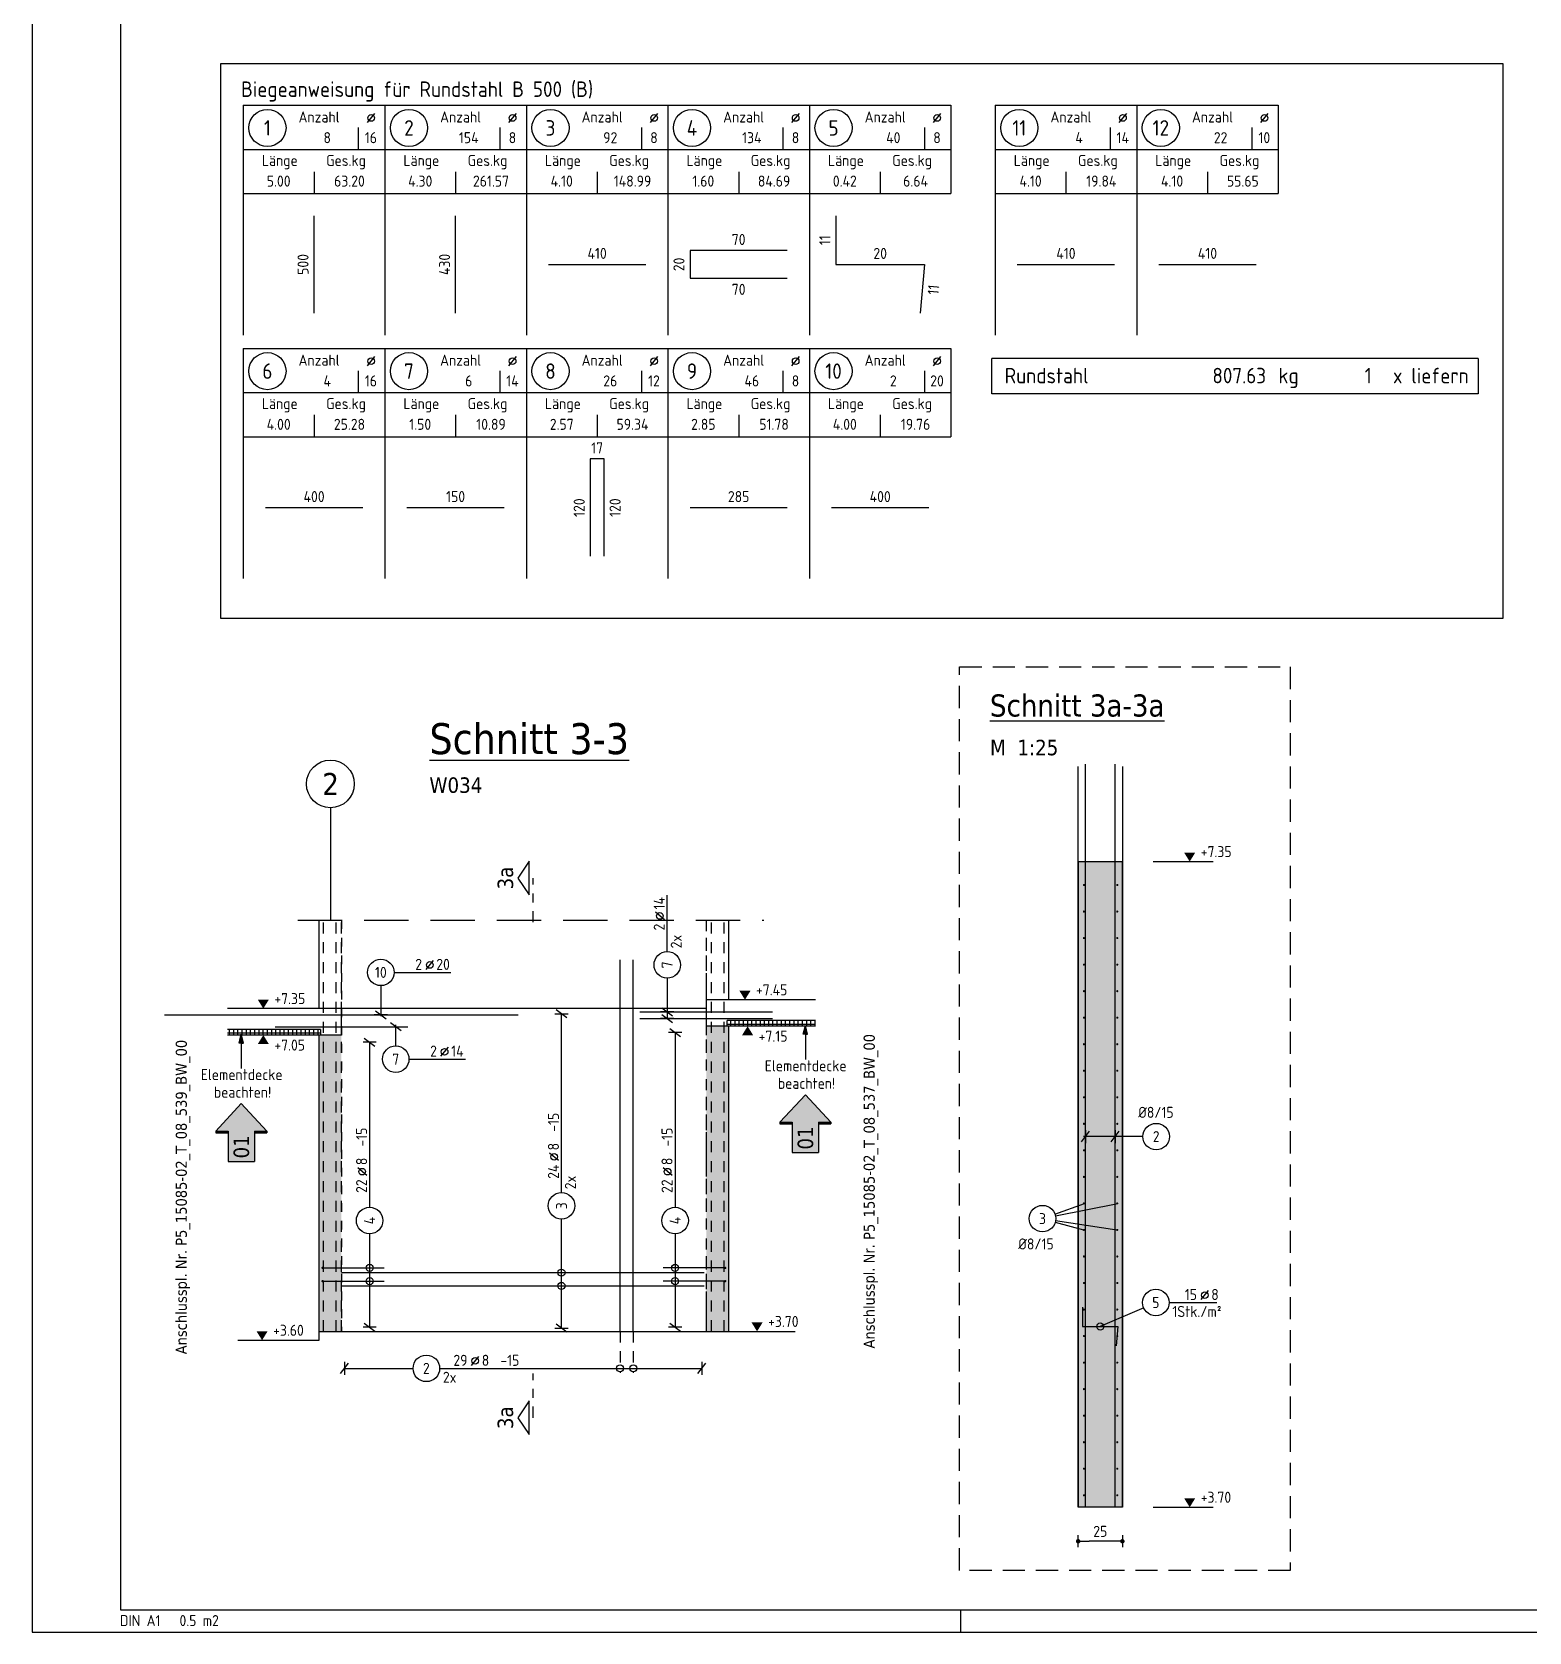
# Model space of a CAD drawing. Extents: x 0 to 52.5, y 0 to 36.3.
# Drawn here: x 0 to 16.92, y 0 to 18.09 of the extents above; entities that cross this region are included whole.
import ezdxf
from ezdxf.enums import TextEntityAlignment as Align

# ---------------------------------------------------------------- set-up
doc = ezdxf.new("R2010")
doc.units = 0
doc.header["$LTSCALE"] = 0.5
for name, pattern in [('AUSGEZOGEN', [1000.01, 1000, 0.01]), ('DASHDOTSMALL', [1.05, 0.5, -0.25, 0.05, -0.25]), ('DASHED', [0.75, 0.5, -0.25]), ('DASHEDX2', [1.5, 1, -0.5]), ('HIDDEN', [0.375, 0.25, -0.125]), ('PUNKT', [0.175, 0.05, -0.125]), ('STRICHLINIE', [0.75, 0.5, -0.25]), ('STRICHPUNKT2', [0.55, 0.25, -0.125, 0.05, -0.125]), ('VERDECKT', [0.375, 0.25, -0.125])]:
    doc.linetypes.add(name, pattern=pattern)
for name, color, linetype in [('ACHSEN', 7, 'Continuous'), ('AFU', 7, 'Continuous'), ('BETON', 7, 'Continuous'), ('DETAIL', 7, 'Continuous'), ('DRUEBER', 7, 'Continuous'), ('grau_hell', 7, 'Continuous'), ('grau_mittel', 7, 'Continuous'), ('Halbfertigteile', 7, 'Continuous'), ('HILFE', 7, 'Continuous'), ('INDEX', 7, 'Continuous'), ('koten', 7, 'Continuous'), ('MASSE', 7, 'Continuous'), ('OBJEKT', 7, 'Continuous'), ('RAHMEN', 7, 'Continuous'), ('RND', 7, 'Continuous'), ('RND-1', 7, 'Continuous'), ('RND_BILD', 7, 'Continuous'), ('SCHNITTE', 7, 'Continuous'), ('SFP_Achsen', 7, 'Continuous'), ('TEXT', 7, 'Continuous'), ('VERDECKT', 7, 'Continuous')]:
    doc.layers.add(name, color=color, linetype=linetype)
doc.styles.add('helv', font='tahoma.ttf')
doc.styles.add('txt', font='isocp.shx')
doc.linetypes.add('AFU_50K', pattern='A,0.15,["/",Standard,S=0.2,R=0,X=-0.01,Y=-0.1],0.07,["/",Standard,S=0.2,R=0,X=-0.01,Y=-0.1],0.15', length=0.37)
doc.linetypes.add('AFU_50L', pattern='A,0.75,["/",Standard,S=0.2,R=0,X=-0.01,Y=-0.1],0.07,["/",Standard,S=0.2,R=0,X=-0.01,Y=-0.1],0.75', length=1.57)
doc.dimstyles.new('DOT_I', dxfattribs={"dimscale": 0.5, "dimtxt": 0.25, "dimasz": 0.25, "dimexe": 0.1, "dimexo": 0.3, "dimgap": 0.1, "dimtad": 1, "dimdec": 3, "dimzin": 3, "dimtxsty": 'txt', "dimblk": 'DOT', "dimblk1": 'DOT', "dimblk2": 'DOT', "dimsah": 1, "dimcen": 0.1, "dimse1": 1, "dimse2": 1, "dimazin": 0, "dimtfac": 1, "dimtdec": 4, "dimtix": 1, "dimtmove": 2, "dimatfit": 3, "dimfxl": 0, "dimtvp": 1, "dimtolj": 1, "dimtzin": 0, "dimarcsym": 0})

# ---------------------------------------------------------------- blocks, each defined once
blk = doc.blocks.new('okrd_o')
at = {"layer": 'koten', "color": 7, "linetype": 'Continuous'}
blk.add_solid([(-0.125, 0.202), (0.125, 0.202), (0, 0)], dxfattribs=at)
at = {"layer": 'koten', "style": 'txt'}
blk.add_attdef('OKRD', (0.25, 0.1), '', height=0.25, dxfattribs=at)
blk = doc.blocks.new('okrd_u')
at = {"layer": 'koten', "color": 7, "linetype": 'Continuous'}
blk.add_solid([(-0.125, -0.202), (0.125, -0.202), (0, 0)], dxfattribs=at)
at = {"layer": 'koten', "style": 'txt'}
blk.add_attdef('OKRD', (0.25, -0.35), '', height=0.25, dxfattribs=at)
blk = doc.blocks.new('DOT')
at = {"layer": 'MASSE', "color": 7, "linetype": 'Continuous'}
for p, q in [((0, 0), (-1, 0)), ((0, 0.54), (0, -0.54))]:
    blk.add_line(p, q, dxfattribs=at)
at = {"layer": 'MASSE', "color": 7, "linetype": 'Continuous', "const_width": 0.2}
blk.add_lwpolyline([(-0.1, 0, 1), (0.1, 0, 1)], format="xyb", close=True, dxfattribs=at)
blk = doc.blocks.new('*D15')
at = {"layer": 'Defpoints', "color": 0, "linetype": 'AUSGEZOGEN', "transparency": 16777216}
for p in [(11.827, 1.026), (11.827, 1.026), (12.327, 1.026)]:
    blk.add_point(p, dxfattribs=at)
at = {"layer": 'MASSE', "color": 0, "linetype": 'AUSGEZOGEN', "lineweight": -2, "transparency": 16777216}
blk.add_line((12.202, 1.026), (11.952, 1.026), dxfattribs=at)
at = {"layer": 'MASSE', "color": 0, "linetype": 'AUSGEZOGEN', "lineweight": -2, "transparency": 16777216, "xscale": 0.125, "yscale": 0.125, "zscale": 0.125, "rotation": 180}
blk.add_blockref('DOT', (11.827, 1.026), dxfattribs=at)
at = {"layer": 'MASSE', "color": 0, "linetype": 'AUSGEZOGEN', "lineweight": -2, "transparency": 16777216, "xscale": 0.125, "yscale": 0.125, "zscale": 0.125}
blk.add_blockref('DOT', (12.327, 1.026), dxfattribs=at)
at = {"layer": 'MASSE', "color": 0, "linetype": 'AUSGEZOGEN', "transparency": 16777216, "insert": (12.077, 1.138), "char_height": 0.125, "attachment_point": 5, "style": 'txt'}
blk.add_mtext('\\A1;25', dxfattribs=at)
blk = doc.blocks.new('RND_LEI')
at = {"layer": 'RND', "color": 7, "linetype": 'Continuous'}
blk.add_line((1.022, 0.066), (1.19, 0.27), dxfattribs=at)
for centre, radius in [((0, 0), 0.3), ((1.106, 0.168), 0.075)]:
    blk.add_circle(centre, radius, dxfattribs=at)
at = {"layer": 'RND', "color": 7, "linetype": 'Continuous', "style": 'txt'}
blk.add_attdef('POSL', text='', height=0.25, dxfattribs=at).set_placement((0, 0), align=Align.MIDDLE)
blk.add_attdef('ANZ', text='', height=0.25, dxfattribs=at).set_placement((0.931, 0.057), align=Align.RIGHT)
for tag, p in [('DUM', (1.253, 0.057)), ('ABSTD', (1.674, 0.057)), ('POSTXT', (0.374, -0.327))]:
    blk.add_attdef(tag, p, '', height=0.25, dxfattribs=at)
blk = doc.blocks.new('RND_HIN')
at = {"layer": 'RND', "color": 7, "linetype": 'Continuous'}
blk.add_circle((0, 0), 0.3, dxfattribs=at)
at = {"layer": 'RND', "color": 7, "linetype": 'Continuous', "style": 'txt'}
blk.add_attdef('POSI', text='', height=0.25, dxfattribs=at).set_placement((0, 0), align=Align.MIDDLE)
blk = doc.blocks.new('lei_gre')
at = {"layer": 'RND', "color": 7, "linetype": 'Continuous'}
for p, q in [((-0.09, -0.12), (0.09, 0.12)), ((0, 0.15), (0, -0.15))]:
    blk.add_line(p, q, dxfattribs=at)
blk = doc.blocks.new('SCHN-2')
at = {"layer": 'SCHNITTE', "color": 6, "linetype": 'Continuous'}
blk.add_lwpolyline([(0.378, 0.088), (0, 0.34), (-0.378, 0.088)], close=True, dxfattribs=at)
at = {"layer": 'SCHNITTE', "color": 1, "linetype": 'DASHDOTSMALL', "style": 'helv'}
blk.add_attdef('SCHN-2', text='', height=0.35, dxfattribs=at).set_placement((0, 0.45), align=Align.CENTER)
blk = doc.blocks.new('DINA1')
at = {"layer": 'RAHMEN'}
for p, q in [((0, 59.4), (0, 0)), ((0, 0), (84.1, 0))]:
    blk.add_line(p, q, dxfattribs=at)
at = {"layer": 'RAHMEN', "color": 5}
for p, q in [((2, 58.9), (2, 0.5)), ((2, 0.5), (83.6, 0.5))]:
    blk.add_line(p, q, dxfattribs=at)
at = {"layer": 'RAHMEN', "color": 7}
blk.add_line((21, 0), (21, 0.5), dxfattribs=at)
at = {"layer": 'RAHMEN', "color": 7, "style": 'txt'}
blk.add_text('DIN A1   0.5 m2', height=0.25, dxfattribs=at).set_placement((1.989, 0.133))
blk = doc.blocks.new('RND_LIS2')
at = {"layer": 'RND', "color": 3, "linetype": 'Continuous'}
for p, q in [((0, 0), (0, -5.2)), ((0, 0), (3.2, 0)), ((3.2, 0), (3.2, -2)), ((2.6, -0.503), (2.6, -1)), ((0, -1), (3.2, -1)), ((1.6, -1.503), (1.6, -2)), ((0, -2), (3.2, -2))]:
    blk.add_line(p, q, dxfattribs=at)
at = {"layer": 'RND', "color": 7, "linetype": 'Continuous'}
blk.add_line((2.805, -0.39), (2.973, -0.186), dxfattribs=at)
at = {"layer": 'RND', "color": 1, "linetype": 'Continuous'}
blk.add_circle((0.545, -0.513), 0.42, dxfattribs=at)
at = {"layer": 'RND', "color": 7, "linetype": 'Continuous'}
blk.add_circle((2.889, -0.288), 0.075, dxfattribs=at)
at = {"layer": 'RND', "color": 7, "linetype": 'Continuous', "style": 'txt'}
for s, p in [('Anzahl', (1.249, -0.391)), ('Länge', (0.42, -1.373)), ('Ges.kg', (1.872, -1.373))]:
    blk.add_text(s, height=0.25, dxfattribs=at).set_placement(p)
at = {"layer": 'RND', "color": 1, "linetype": 'Continuous', "style": 'txt'}
blk.add_attdef('POS1', text='', height=0.35, dxfattribs=at).set_placement((0.545, -0.513), align=Align.MIDDLE)
at = {"layer": 'RND', "color": 7, "linetype": 'Continuous', "style": 'txt'}
for tag, p in [('STK1', (1.897, -0.859)), ('DS1', (2.885, -0.859)), ('LANG1', (0.8, -1.841)), ('GEW', (2.4, -1.841))]:
    blk.add_attdef(tag, text='', height=0.25, dxfattribs=at).set_placement(p, align=Align.CENTER)
blk = doc.blocks.new('RND_SUM')
at = {"layer": 'RND', "color": 5, "linetype": 'Continuous'}
for p, q in [((0, 0), (0, 0.8)), ((11, 0.8), (0, 0.8)), ((11, 0.8), (11, 0)), ((11, 0), (0, 0))]:
    blk.add_line(p, q, dxfattribs=at)
at = {"layer": 'RND', "color": 1, "linetype": 'Continuous', "style": 'txt'}
for s, p in [('Rundstahl', (0.292, 0.235)), ('kg', (6.483, 0.235))]:
    blk.add_text(s, height=0.35, dxfattribs=at).set_placement(p)
blk.add_text('x liefern', height=0.35, dxfattribs=at).set_placement((10.784, 0.235), align=Align.RIGHT)
for tag, p in [('RND-S', (6.203, 0.235)), ('RND-Z', (8.59, 0.235))]:
    blk.add_attdef(tag, text='', height=0.35, dxfattribs=at).set_placement(p, align=Align.RIGHT)
blk = doc.blocks.new('Pfeillinie')
at = {"layer": 'TEXT', "linetype": 'Continuous'}
blk.add_hatch(color=7, dxfattribs=at).paths.add_polyline_path([(0, 0), (-0.8, 0.2), (-0.8, 0), (-0.8, -0.2)])
at = {"layer": 'TEXT', "color": 7, "linetype": 'Continuous'}
for p, q in [((-0.8, 0), (-0.8, 0.2)), ((-0.8, 0.2), (0, 0)), ((-0.8, 0), (-0.8, -0.2)), ((-0.8, -0.2), (0, 0))]:
    blk.add_line(p, q, dxfattribs=at)
blk = doc.blocks.new('hin_ind5')
at = {"layer": 'grau_hell', "linetype": 'AUSGEZOGEN'}
h = blk.add_hatch(color=9, dxfattribs=at)
h.dxf.hatch_style = 2
h.paths.add_polyline_path([(0, 0), (0.619, -0.577), (0.619, -0.3), (1.306, -0.3), (1.306, 0.3), (0.619, 0.3), (0.619, 0.577)])
h.paths.add_polyline_path([(0.34, -0.274), (1.311, -0.274), (1.311, 0.274), (0.34, 0.274)], flags=9)
at = {"layer": 'OBJEKT', "linetype": 'AUSGEZOGEN'}
for points in [[(0.619, 0.3), (0.66, 0.3), (0.66, 0.577), (0.619, 0.577)], [(0.619, -0.577), (0.66, -0.577), (0.66, -0.3), (0.619, -0.3)]]:
    blk.add_hatch(color=1, dxfattribs=at).paths.add_polyline_path(points)
at = {"layer": 'OBJEKT', "color": 1, "linetype": 'AUSGEZOGEN'}
for p, q in [((0, 0), (0.619, 0.577)), ((0.619, 0.577), (0.619, 0.3)), ((0.619, 0.577), (0.66, 0.577)), ((0.66, 0.577), (0.66, 0.3)), ((0, 0), (0.619, -0.577)), ((0.619, 0.3), (1.306, 0.3)), ((1.306, 0.3), (1.306, -0.3)), ((0.619, -0.3), (0.619, -0.577)), ((0.619, -0.3), (1.306, -0.3)), ((0.66, -0.3), (0.66, -0.577))]:
    blk.add_line(p, q, dxfattribs=at)
at = {"layer": 'OBJEKT', "color": 7, "linetype": 'AUSGEZOGEN'}
blk.add_line((0.619, -0.577), (0.66, -0.577), dxfattribs=at)
at = {"layer": 'INDEX', "color": 1, "linetype": 'Continuous', "style": 'helv'}
blk.add_attdef('INDEX', text='', height=0.35, rotation=360, dxfattribs=at).set_placement((1.259, 0), align=Align.MIDDLE_RIGHT)

msp = doc.modelspace()

# ---------------------------------------------------------------- hatches: boundary and pattern name
at = {"layer": 'grau_mittel'}
msp.add_hatch(color=61, dxfattribs=at).paths.add_polyline_path([(12.327, 8.711), (11.827, 8.711), (11.827, 1.411), (12.327, 1.411)])
h = msp.add_hatch(color=61, dxfattribs=at)
h.paths.add_polyline_path([(7.623, 3.399), (7.873, 3.399), (7.873, 6.849), (7.623, 6.849)])
h.paths.add_polyline_path([(3.498, 6.749), (3.248, 6.749), (3.248, 3.399), (3.498, 3.399)])
at = {"layer": 'Halbfertigteile', "linetype": 'AUSGEZOGEN', "transparency": 33554687}
h = msp.add_hatch(dxfattribs=at)
h.set_pattern_fill('ANSI37', color=171, scale=0.015, angle=135, style=0)
h.set_pattern_definition([(180, (-1.3384, -4.89225), (-3e-18, -0.047625), []), (270, (-1.3384, -4.89225), (0.047625, -1e-17), [])])
h.paths.add_polyline_path([(8.859, 6.914), (7.858, 6.914), (7.858, 6.849), (8.859, 6.849)])
h = msp.add_hatch(dxfattribs=at)
h.set_pattern_fill('ANSI37', color=171, scale=0.015, angle=135, style=0)
h.set_pattern_definition([(180, (-1.3384, -4.89225), (-3e-18, -0.047625), []), (270, (-1.3384, -4.89225), (0.047625, -1e-17), [])])
h.paths.add_polyline_path([(3.263, 6.814), (2.21, 6.814), (2.21, 6.749), (3.263, 6.749)])

# ---------------------------------------------------------------- linework, layer by layer
at = {"layer": 'ACHSEN', "color": 140, "linetype": 'AUSGEZOGEN'}
msp.add_line((3.373, 9.319), (3.373, 8.05), dxfattribs=at)
at = {"layer": 'AFU', "color": 8, "linetype": 'AFU_50K'}
for p, q in [((11.827, 8.711), (12.327, 8.711)), ((7.873, 7.149), (7.623, 7.149)), ((7.623, 7.149), (7.623, 6.849)), ((3.498, 6.749), (3.498, 7.049)), ((3.498, 6.749), (3.263, 6.749)), ((7.858, 6.849), (7.623, 6.849)), ((12.327, 1.411), (11.827, 1.411))]:
    msp.add_line(p, q, dxfattribs=at)
at = {"layer": 'AFU', "color": 8, "linetype": 'AFU_50L'}
for p, q in [((7.623, 7.049), (3.248, 7.049)), ((3.248, 3.399), (7.873, 3.399))]:
    msp.add_line(p, q, dxfattribs=at)
at = {"layer": 'BETON', "color": 6, "linetype": 'AUSGEZOGEN'}
for p, q in [((11.827, 8.711), (11.827, 9.786)), ((12.327, 9.786), (12.327, 8.711)), ((8.859, 7.149), (7.873, 7.149)), ((3.248, 7.049), (2.21, 7.049)), ((8.859, 6.914), (7.858, 6.914)), ((7.858, 6.849), (7.858, 6.914)), ((3.263, 6.814), (2.21, 6.814)), ((3.263, 6.749), (2.21, 6.749)), ((3.263, 6.814), (3.263, 6.749)), ((8.859, 6.849), (7.858, 6.849)), ((2.328, 3.299), (3.248, 3.299)), ((7.873, 3.399), (8.627, 3.399))]:
    msp.add_line(p, q, dxfattribs=at)
at = {"layer": 'BETON', "color": 6, "linetype": 'AUSGEZOGEN', "lineweight": 35}
for p, q in [((11.827, 8.711), (11.827, 1.411)), ((12.327, 8.711), (12.327, 1.411))]:
    msp.add_line(p, q, dxfattribs=at)
at = {"layer": 'BETON', "color": 6, "linetype": 'AUSGEZOGEN', "lineweight": -2}
for p, q in [((3.248, 7.049), (3.248, 8.05)), ((7.873, 8.05), (7.873, 7.149)), ((3.248, 3.299), (3.248, 6.749)), ((7.873, 6.849), (7.873, 3.399))]:
    msp.add_line(p, q, dxfattribs=at)
at = {"layer": 'DETAIL', "color": 102, "linetype": 'STRICHLINIE'}
msp.add_lwpolyline([(10.487, 0.697), (10.487, 10.912), (14.225, 10.912), (14.225, 0.697)], close=True, dxfattribs=at)
at = {"layer": 'DRUEBER', "color": 7, "linetype": 'PUNKT'}
for p, q in [((3.498, 8.05), (3.498, 3.399)), ((7.623, 8.05), (7.623, 3.399))]:
    msp.add_line(p, q, dxfattribs=at)
at = {"layer": 'HILFE', "color": 102, "linetype": 'AUSGEZOGEN'}
for p, q in [((12.675, 8.711), (13.352, 8.711)), ((12.675, 1.411), (13.352, 1.411))]:
    msp.add_line(p, q, dxfattribs=at)
at = {"layer": 'HILFE', "color": 102, "linetype": 'DASHEDX2'}
msp.add_line((3.006, 8.05), (8.273, 8.05), dxfattribs=at)
at = {"layer": 'RND', "color": 7, "linetype": 'AUSGEZOGEN'}
for p, q in [((7.182, 7.693), (7.182, 8.333)), ((4.094, 7.458), (4.734, 7.458)), ((5.986, 4.969), (5.986, 6.99)), ((7.27, 6.78), (7.27, 4.802)), ((3.817, 6.668), (3.817, 4.802)), ((4.262, 6.477), (4.902, 6.477)), ((5.986, 3.434), (5.986, 4.669)), ((3.817, 4.502), (3.817, 3.448)), ((7.27, 4.502), (7.27, 3.448)), ((12.855, 3.725), (13.395, 3.725)), ((3.532, 2.981), (4.308, 2.981)), ((4.608, 2.981), (7.573, 2.981))]:
    msp.add_line(p, q, dxfattribs=at)
at = {"layer": 'RND', "color": 102, "linetype": 'AUSGEZOGEN'}
for p, q in [((3.944, 7.308), (3.944, 6.965)), ((7.182, 7.393), (7.182, 6.936)), ((4.112, 6.627), (4.112, 6.866)), ((12.559, 5.601), (11.886, 5.601)), ((11.565, 4.725), (11.898, 4.846)), ((11.571, 4.704), (12.275, 4.846)), ((11.568, 4.634), (11.886, 4.546)), ((11.572, 4.652), (12.263, 4.546)), ((12.568, 3.666), (12.077, 3.454))]:
    msp.add_line(p, q, dxfattribs=at)
at = {"layer": 'RND', "color": 102, "linetype": 'VERDECKT'}
for p, q in [((6.648, 3.399), (6.648, 2.931)), ((6.798, 3.399), (6.798, 2.931))]:
    msp.add_line(p, q, dxfattribs=at)
at = {"layer": 'RND', "color": 1, "linetype": 'AUSGEZOGEN'}
for points in [[(11.91, 1.411), (11.91, 9.811)], [(12.244, 1.411), (12.244, 9.811)], [(6.648, 3.399), (6.648, 7.599)], [(6.798, 3.399), (6.798, 7.599)], [(1.498, 6.979), (5.498, 6.979)], [(6.873, 7.012), (8.373, 7.012)], [(6.873, 6.936), (8.373, 6.936)], [(2.748, 6.841), (4.248, 6.841)], [(3.283, 4.117), (3.983, 4.117)], [(3.498, 4.063), (7.598, 4.063)], [(7.837, 4.117), (7.137, 4.117)], [(3.283, 3.967), (3.983, 3.967)], [(3.498, 3.913), (7.598, 3.913)], [(7.837, 3.967), (7.137, 3.967)]]:
    msp.add_lwpolyline(points, dxfattribs=at)
at = {"layer": 'RND', "color": 7, "linetype": 'AUSGEZOGEN'}
for points, const_width in [([(11.886, 8.446, 1), (11.898, 8.446, 1)], 0.012), ([(12.263, 8.446, 1), (12.275, 8.446, 1)], 0.012), ([(11.886, 8.146, 1), (11.898, 8.146, 1)], 0.012), ([(12.263, 8.146, 1), (12.275, 8.146, 1)], 0.012), ([(11.886, 7.846, 1), (11.898, 7.846, 1)], 0.012), ([(12.263, 7.846, 1), (12.275, 7.846, 1)], 0.012), ([(11.886, 7.546, 1), (11.898, 7.546, 1)], 0.012), ([(12.263, 7.546, 1), (12.275, 7.546, 1)], 0.012), ([(11.886, 7.246, 1), (11.898, 7.246, 1)], 0.012), ([(12.263, 7.246, 1), (12.275, 7.246, 1)], 0.012), ([(11.886, 6.946, 1), (11.898, 6.946, 1)], 0.012), ([(12.263, 6.946, 1), (12.275, 6.946, 1)], 0.012), ([(11.886, 6.646, 1), (11.898, 6.646, 1)], 0.012), ([(12.263, 6.646, 1), (12.275, 6.646, 1)], 0.012), ([(11.886, 6.346, 1), (11.898, 6.346, 1)], 0.012), ([(12.263, 6.346, 1), (12.275, 6.346, 1)], 0.012), ([(11.886, 6.046, 1), (11.898, 6.046, 1)], 0.012), ([(12.263, 6.046, 1), (12.275, 6.046, 1)], 0.012), ([(11.886, 5.746, 1), (11.898, 5.746, 1)], 0.012), ([(12.263, 5.746, 1), (12.275, 5.746, 1)], 0.012), ([(11.886, 5.446, 1), (11.898, 5.446, 1)], 0.012), ([(12.263, 5.446, 1), (12.275, 5.446, 1)], 0.012), ([(11.886, 5.146, 1), (11.898, 5.146, 1)], 0.012), ([(12.263, 5.146, 1), (12.275, 5.146, 1)], 0.012), ([(11.886, 4.846, 1), (11.898, 4.846, 1)], 0.012), ([(12.263, 4.846, 1), (12.275, 4.846, 1)], 0.012), ([(11.886, 4.546, 1), (11.898, 4.546, 1)], 0.012), ([(12.263, 4.546, 1), (12.275, 4.546, 1)], 0.012), ([(11.886, 4.246, 1), (11.898, 4.246, 1)], 0.012), ([(12.263, 4.246, 1), (12.275, 4.246, 1)], 0.012), ([(3.277, 4.117, 1), (3.29, 4.117, 1)], 0.0125), ([(7.844, 4.117, -1), (7.831, 4.117, -1)], 0.0125), ([(3.277, 3.967, 1), (3.29, 3.967, 1)], 0.0125), ([(7.844, 3.967, -1), (7.831, 3.967, -1)], 0.0125), ([(11.886, 3.946, 1), (11.898, 3.946, 1)], 0.012), ([(12.263, 3.946, 1), (12.275, 3.946, 1)], 0.012), ([(11.886, 3.646, 1), (11.898, 3.646, 1)], 0.012), ([(12.263, 3.646, 1), (12.275, 3.646, 1)], 0.012), ([(11.886, 3.346, 1), (11.898, 3.346, 1)], 0.012), ([(12.263, 3.346, 1), (12.275, 3.346, 1)], 0.012), ([(11.886, 3.046, 1), (11.898, 3.046, 1)], 0.012), ([(12.263, 3.046, 1), (12.275, 3.046, 1)], 0.012), ([(11.886, 2.746, 1), (11.898, 2.746, 1)], 0.012), ([(12.263, 2.746, 1), (12.275, 2.746, 1)], 0.012), ([(11.886, 2.446, 1), (11.898, 2.446, 1)], 0.012), ([(12.263, 2.446, 1), (12.275, 2.446, 1)], 0.012), ([(11.886, 2.146, 1), (11.898, 2.146, 1)], 0.012), ([(12.263, 2.146, 1), (12.275, 2.146, 1)], 0.012), ([(11.886, 1.846, 1), (11.898, 1.846, 1)], 0.012), ([(12.263, 1.846, 1), (12.275, 1.846, 1)], 0.012), ([(11.886, 1.546, 1), (11.898, 1.546, 1)], 0.012), ([(12.263, 1.546, 1), (12.275, 1.546, 1)], 0.012)]:
    msp.add_lwpolyline(points, format="xyb", close=True, dxfattribs=dict(at, const_width=const_width))
at = {"layer": 'RND', "color": 7, "linetype": 'HIDDEN'}
for points in [[(3.297, 3.399), (3.297, 8.049)], [(3.44, 3.399), (3.44, 8.049)], [(7.68, 3.399), (7.68, 8.049)], [(7.824, 3.399), (7.824, 8.049)]]:
    msp.add_lwpolyline(points, dxfattribs=at)
at = {"layer": 'RND', "color": 102, "linetype": 'AUSGEZOGEN'}
for points in [[(2.366, 6.759), (2.366, 6.372)], [(8.743, 6.859), (8.743, 6.472)]]:
    msp.add_lwpolyline(points, dxfattribs=at)
at = {"layer": 'RND', "color": 7, "linetype": 'AUSGEZOGEN'}
for centre in [(3.817, 4.117), (3.817, 3.967), (5.986, 4.063), (7.27, 4.117), (7.27, 3.967), (5.986, 3.913), (12.077, 3.454), (6.648, 2.981), (6.798, 2.981)]:
    msp.add_circle(centre, 0.04, dxfattribs=at)
at = {"layer": 'RND-1', "color": 1, "linetype": 'AUSGEZOGEN'}
msp.add_lwpolyline([(11.877, 3.674), (11.877, 3.454), (12.277, 3.454), (12.258, 3.235)], dxfattribs=at)
at = {"layer": 'RND_BILD', "color": 1, "linetype": 'AUSGEZOGEN'}
for points in [[(3.189, 14.913), (3.189, 16.013)], [(4.789, 14.913), (4.789, 16.013)], [(9.088, 16.013), (9.088, 15.462), (10.09, 15.462), (10.042, 14.913)], [(8.539, 15.62), (7.439, 15.62), (7.439, 15.306), (8.539, 15.306)], [(5.839, 15.463), (6.939, 15.463)], [(11.139, 15.463), (12.239, 15.463)], [(12.739, 15.463), (13.839, 15.463)], [(6.467, 12.163), (6.467, 13.263), (6.311, 13.263), (6.311, 12.163)], [(2.639, 12.713), (3.739, 12.713)], [(4.239, 12.713), (5.339, 12.713)], [(7.439, 12.713), (8.539, 12.713)], [(9.039, 12.713), (10.139, 12.713)]]:
    msp.add_lwpolyline(points, dxfattribs=at)
at = {"layer": 'SCHNITTE', "color": 6, "linetype": 'STRICHPUNKT2'}
for p, q in [((5.664, 8.025), (5.664, 8.525)), ((5.664, 2.423), (5.664, 2.923))]:
    msp.add_line(p, q, dxfattribs=at)
at = {"layer": 'SFP_Achsen', "color": 7, "linetype": 'AUSGEZOGEN'}
msp.add_circle((3.373, 9.589), 0.27, dxfattribs=at)
at = {"layer": 'TEXT', "color": 1, "linetype": 'AUSGEZOGEN'}
msp.add_lwpolyline([(2.13, 11.464), (16.632, 11.464), (16.632, 17.73), (2.13, 17.73)], close=True, dxfattribs=at)
at = {"layer": 'VERDECKT', "color": 7, "linetype": 'HIDDEN'}
for p, q in [((3.498, 3.399), (3.498, 8.05)), ((7.623, 8.05), (7.623, 3.399))]:
    msp.add_line(p, q, dxfattribs=at)

# ---------------------------------------------------------------- block references
at = {"layer": 'koten', "color": 7, "linetype": 'DASHED', "xscale": 0.5, "yscale": 0.5, "zscale": 0.5}
msp.add_blockref('okrd_o', (13.088, 8.711), dxfattribs=at).add_auto_attribs({'OKRD': '+7.35'})
at = {"layer": 'koten', "color": 6, "linetype": 'AUSGEZOGEN', "xscale": 0.5, "yscale": 0.5, "zscale": 0.5}
for name, p, values in [('okrd_o', (8.06, 7.149), {'OKRD': '+7.45'}), ('okrd_o', (2.615, 7.049), {'OKRD': '+7.35'}), ('okrd_u', (2.615, 6.749), {'OKRD': '+7.05'}), ('okrd_u', (8.09, 6.849), {'OKRD': '+7.15'}), ('okrd_o', (8.197, 3.399), {'OKRD': '+3.70'})]:
    msp.add_blockref(name, p, dxfattribs=at).add_auto_attribs(values)
at = {"layer": 'koten', "color": 7, "linetype": 'AUSGEZOGEN'}
ref = msp.add_blockref('okrd_o', (2.601, 3.299), dxfattribs=dict(at, xscale=0.5, yscale=0.5, zscale=0.5))
ref.add_attrib('OKRD', '+3.60', (2.726, 3.349), dxfattribs={"layer": '0', "color": 0, "linetype": 'ByBlock', "height": 0.125, "style": 'txt'})
ref = msp.add_blockref('okrd_o', (13.088, 1.411), dxfattribs=dict(at, xscale=0.5, yscale=0.5, zscale=0.5))
ref.add_attrib('OKRD', '+3.70', (13.213, 1.461), dxfattribs={"layer": '0', "color": 0, "linetype": 'ByBlock', "height": 0.125, "style": 'txt'})
at = {"layer": 'OBJEKT', "color": 7, "linetype": 'AUSGEZOGEN'}
ref = msp.add_blockref('hin_ind5', (2.366, 5.974), dxfattribs=dict(at, xscale=-0.5, yscale=0.5, zscale=0.5, rotation=90))
ref.add_attrib('INDEX', '01', dxfattribs={"layer": 'INDEX', "color": 1, "linetype": 'Continuous', "height": 0.175, "rotation": 90, "style": 'helv'}).set_placement((2.366, 5.617), align=Align.MIDDLE_RIGHT)
ref = msp.add_blockref('hin_ind5', (8.743, 6.074), dxfattribs=dict(at, xscale=-0.5, yscale=0.5, zscale=0.5, rotation=90))
ref.add_attrib('INDEX', '01', dxfattribs={"layer": 'INDEX', "color": 1, "linetype": 'Continuous', "height": 0.175, "rotation": 90, "style": 'helv'}).set_placement((8.743, 5.717), align=Align.MIDDLE_RIGHT)
at = {"layer": 'RAHMEN', "color": 7, "linetype": 'AUSGEZOGEN', "xscale": 0.5, "yscale": 0.5, "zscale": 0.5}
msp.add_blockref('DINA1', (0, 0), dxfattribs=at)
at = {"layer": 'RND', "color": 7, "linetype": 'AUSGEZOGEN', "xscale": 0.5, "yscale": 0.5, "zscale": 0.5, "rotation": 90}
for p, values in [((7.182, 7.543), {'POSL': '7', 'DUM': '14', 'ANZ': '2', 'POSTXT': '2x'}), ((5.986, 4.819), {'POSL': '3', 'DUM': '8', 'ANZ': '24', 'ABSTD': '-15', 'POSTXT': '2x'}), ((3.817, 4.652), {'POSL': '4', 'DUM': '8', 'ANZ': '22', 'ABSTD': '-15'}), ((7.27, 4.652), {'POSL': '4', 'DUM': '8', 'ANZ': '22', 'ABSTD': '-15'})]:
    msp.add_blockref('RND_LEI', p, dxfattribs=at).add_auto_attribs(values)
at = {"layer": 'RND', "color": 7, "linetype": 'AUSGEZOGEN', "xscale": 0.5, "yscale": 0.5, "zscale": 0.5}
for name, p, values in [('RND_LEI', (3.944, 7.458), {'POSL': '10', 'DUM': '20', 'ANZ': '2'}), ('RND_LEI', (4.112, 6.477), {'POSL': '7', 'DUM': '14', 'ANZ': '2'}), ('RND_HIN', (12.709, 5.601), {'POSI': '2'}), ('RND_HIN', (11.424, 4.674), {'POSI': '3'}), ('RND_LEI', (12.705, 3.725), {'POSL': '5', 'DUM': '8', 'ANZ': '15', 'POSTXT': '1Stk./m²'}), ('RND_LEI', (4.458, 2.981), {'POSL': '2', 'DUM': '8', 'ANZ': '29', 'ABSTD': '-15', 'POSTXT': '2x'})]:
    msp.add_blockref(name, p, dxfattribs=at).add_auto_attribs(values)
at = {"layer": 'RND', "color": 102, "linetype": 'AUSGEZOGEN'}
for name, p, xscale, yscale, zscale, rotation in [('lei_gre', (7.182, 7.012), 0.5, 0.5, 0.5, 270), ('lei_gre', (3.944, 6.979), 0.5, 0.5, 0.5, 270), ('lei_gre', (4.112, 6.841), 0.5, 0.5, 0.5, 90), ('lei_gre', (7.182, 6.936), 0.5, 0.5, 0.5, 270), ('Pfeillinie', (2.366, 6.759), 0.125, 0.125, 0.125, 90), ('Pfeillinie', (8.743, 6.859), 0.125, 0.125, 0.125, 90)]:
    msp.add_blockref(name, p, dxfattribs=dict(at, xscale=xscale, yscale=yscale, zscale=zscale, rotation=rotation))
at = {"layer": 'RND', "color": 7, "linetype": 'AUSGEZOGEN', "xscale": 0.5, "yscale": 0.5, "zscale": 0.5}
for p, rotation in [((5.986, 6.99), 90), ((3.817, 6.668), 270), ((7.27, 6.78), 270), ((3.817, 3.448), 270), ((5.986, 3.434), 90), ((7.27, 3.448), 270)]:
    msp.add_blockref('lei_gre', p, dxfattribs=dict(at, rotation=rotation))
for p in [(11.91, 5.601), (12.244, 5.601), (3.532, 2.981), (7.573, 2.981)]:
    msp.add_blockref('lei_gre', p, dxfattribs=at)
at = {"layer": 'RND_BILD', "color": 6, "linetype": 'AUSGEZOGEN', "xscale": 0.5, "yscale": 0.5, "zscale": 0.5}
msp.add_blockref('RND_LIS2', (2.389, 17.263), dxfattribs=at).add_auto_attribs({'POS1': '1', 'STK1': '8', 'DS1': '16', 'LANG1': '5.00', 'GEW': '63.20'})
at = {"layer": 'RND_BILD', "color": 7, "linetype": 'AUSGEZOGEN', "xscale": 0.5, "yscale": 0.5, "zscale": 0.5}
for name, p, values in [('RND_LIS2', (3.989, 17.263), {'POS1': '2', 'STK1': '154', 'DS1': '8', 'LANG1': '4.30', 'GEW': '261.57'}), ('RND_LIS2', (5.589, 17.263), {'POS1': '3', 'STK1': '92', 'DS1': '8', 'LANG1': '4.10', 'GEW': '148.99'}), ('RND_LIS2', (7.189, 17.263), {'POS1': '4', 'STK1': '134', 'DS1': '8', 'LANG1': '1.60', 'GEW': '84.69'}), ('RND_LIS2', (8.789, 17.263), {'POS1': '5', 'STK1': '40', 'DS1': '8', 'LANG1': '0.42', 'GEW': '6.64'}), ('RND_LIS2', (10.889, 17.263), {'POS1': '11', 'STK1': '4', 'DS1': '14', 'LANG1': '4.10', 'GEW': '19.84'}), ('RND_LIS2', (12.489, 17.263), {'POS1': '12', 'STK1': '22', 'DS1': '10', 'LANG1': '4.10', 'GEW': '55.65'}), ('RND_LIS2', (2.389, 14.513), {'POS1': '6', 'STK1': '4', 'DS1': '16', 'LANG1': '4.00', 'GEW': '25.28'}), ('RND_LIS2', (3.989, 14.513), {'POS1': '7', 'STK1': '6', 'DS1': '14', 'LANG1': '1.50', 'GEW': '10.89'}), ('RND_LIS2', (5.589, 14.513), {'POS1': '8', 'STK1': '26', 'DS1': '12', 'LANG1': '2.57', 'GEW': '59.34'}), ('RND_LIS2', (7.189, 14.513), {'POS1': '9', 'STK1': '46', 'DS1': '8', 'LANG1': '2.85', 'GEW': '51.78'}), ('RND_LIS2', (8.789, 14.513), {'POS1': '10', 'STK1': '2', 'DS1': '20', 'LANG1': '4.00', 'GEW': '19.76'}), ('RND_SUM', (10.85, 14.001), {'RND-S': '807.63', 'RND-Z': '1'})]:
    msp.add_blockref(name, p, dxfattribs=at).add_auto_attribs(values)
at = {"layer": 'SCHNITTE', "color": 6, "linetype": 'STRICHPUNKT2', "xscale": 0.5, "yscale": 0.5, "zscale": 0.5, "rotation": 90}
for p in [(5.664, 8.525), (5.664, 2.423)]:
    msp.add_blockref('SCHN-2', p, dxfattribs=at).add_auto_attribs({'SCHN-2': '3a'})

# ---------------------------------------------------------------- texts
at = {"layer": 'RND_BILD', "color": 7, "linetype": 'AUSGEZOGEN', "style": 'txt'}
for s, p in [('70', (7.989, 15.745)), ('410', (6.389, 15.588)), ('20', (9.589, 15.587)), ('410', (11.689, 15.588)), ('410', (13.289, 15.588)), ('70', (7.989, 15.181)), ('17', (6.389, 13.388)), ('400', (3.189, 12.838)), ('150', (4.789, 12.838)), ('285', (7.989, 12.838)), ('400', (9.589, 12.838))]:
    msp.add_text(s, height=0.125, dxfattribs=at).set_placement(p, align=Align.MIDDLE)
for s, rotation, p in [('11', 90, (8.963, 15.737)), ('500', 90, (3.064, 15.463)), ('430', 90, (4.664, 15.463)), ('20', 90, (7.314, 15.463)), ('11', 85, (10.191, 15.177)), ('120', 90, (6.186, 12.713)), ('120', 90, (6.592, 12.713))]:
    msp.add_text(s, height=0.125, rotation=rotation, dxfattribs=at).set_placement(p, align=Align.MIDDLE)
at = {"layer": 'SFP_Achsen', "color": 6, "linetype": 'AUSGEZOGEN', "style": 'helv'}
msp.add_text('2', height=0.25, dxfattribs=at).set_placement((3.282, 9.463))
at = {"layer": 'TEXT', "color": 1, "linetype": 'AUSGEZOGEN'}
for s, style, p in [('Biegeanweisung für Rundstahl B 500 (B)', 'txt', (2.363, 17.357)), ('M  1:25', 'helv', (10.83, 9.913)), ('W034', 'helv', (4.493, 9.488))]:
    msp.add_text(s, height=0.175, dxfattribs=dict(at, style=style)).set_placement(p)
at = {"layer": 'TEXT', "color": 6, "linetype": 'AUSGEZOGEN', "style": 'helv'}
msp.add_text('%%USchnitt 3a-3a', height=0.25, dxfattribs=at).set_placement((10.83, 10.351))
at = {"layer": 'TEXT', "color": 5, "linetype": 'AUSGEZOGEN', "style": 'helv'}
msp.add_text('%%USchnitt 3-3', height=0.35, dxfattribs=at).set_placement((4.493, 9.926))
at = {"layer": 'TEXT', "color": 7, "linetype": 'AUSGEZOGEN', "style": 'helv'}
for s, p in [('Anschlusspl. Nr. P5_15085-02_T_08_537_BW_00', (9.527, 3.206)), ('Anschlusspl. Nr. P5_15085-02_T_08_539_BW_00', (1.75, 3.14))]:
    msp.add_text(s, height=0.125, rotation=90, dxfattribs=at).set_placement(p)
at = {"layer": 'TEXT', "color": 7, "linetype": 'AUSGEZOGEN', "style": 'txt'}
for s, p in [('Elementdecke', (1.908, 6.24)), ('Elementdecke', (8.284, 6.34)), ('beachten!', (2.056, 6.041)), ('beachten!', (8.432, 6.141)), ('%%C8/15', (12.506, 5.813)), ('%%C8/15', (11.15, 4.325))]:
    msp.add_text(s, height=0.125, dxfattribs=at).set_placement(p)

# ---------------------------------------------------------------- dimensions: what is measured, and where the dimension line sits
at = {"layer": 'MASSE', "color": 7, "linetype": 'AUSGEZOGEN'}
dim = msp.add_linear_dim(base=(11.827, 1.026), p1=(12.327, 1.026), p2=(11.827, 1.026), dimstyle='DOT_I', override={"dimdec": 0, "dimlfac": 50}, dxfattribs=at)
dim.commit()
dim.dimension.update_dxf_attribs({"geometry": '*D15', "text_midpoint": (12.077, 1.138)})

doc.saveas('drawing.dxf')
